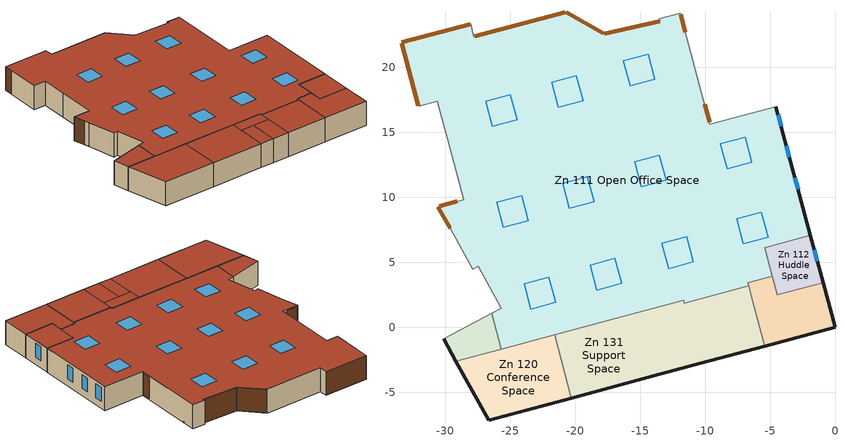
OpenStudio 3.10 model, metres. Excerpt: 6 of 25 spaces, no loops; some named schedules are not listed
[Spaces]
Zn 111 Open Office Space
 floor outside (OtherFloorU071): -20.69,24.28 -17.81,22.59 -13.43,23.58 -13.51,23.75 -11.91,24.18 -9.62,15.63 -4.55,16.99 -1.89,7.07 -5.4,6.13 -4.82,3.95 -6.71,3.44 -6.64,3.19 -11.59,1.86 -11.64,2.09 -15.24,1.12 -21.58,-0.58 -25.68,-1.67 -26.42,1.08 -25.68,1.48 -27.43,4.7 -27.88,4.45 -29.6,7.61 -30.56,9.29 -28.58,9.82 -30.62,17.41 -32.04,17.03 -33.35,21.92 -28.04,23.35 -27.78,22.38 z0
 wall outside (MetalFrameWallU055): -1.89,7.07 -4.55,16.99 z0:3.05
 wall to Zn 102 Mail Space: -28.04,23.35 -33.35,21.92 z0:3.05
 wall to Zn 103 Copy_Print Space: -20.69,24.28 -27.78,22.38 -28.04,23.35 z0:3.05
 wall to Zn 104 Corridor Space: -17.81,22.59 -20.69,24.28 z0:3.05
 wall to Zn 107 Storage Space: -13.51,23.75 -13.43,23.58 -17.81,22.59 z0:3.05
 wall to Zn 108 Break Room Space: -11.91,24.18 -13.51,23.75 z0:3.05
 wall to Zn 109 Dining Space: -4.55,16.99 -9.62,15.63 -11.91,24.18 z0:3.05
 wall to Zn 131 Support Space (MetalFrameWallInterior): -21.58,-0.58 -15.24,1.12 -11.64,2.09 -11.59,1.86 -6.64,3.19 z0:3.05
 wall to Zn 113 Restroom Space (WoodFrameIntWallU099): -6.64,3.19 -6.71,3.44 -4.82,3.95 z0:3.05
 wall to Zn 111A Vestibule Space (MetalFrameWallInterior): -30.56,9.29 -29.6,7.61 z0:3.05
 wall to Zn 112 Huddle Space (MetalFrameWallInterior): -4.82,3.95 -5.4,6.13 -1.89,7.07 z0:3.05
 wall to Zn 120 Conference Space (MetalFrameWallInterior): -25.68,-1.67 -21.58,-0.58 z0:3.05
 wall to Zn 121 Huddle Space (MetalFrameWallInterior): -26.42,1.08 -25.68,-1.67 z0:3.05
 wall to Zn 122 Office Space (MetalFrameWallInterior): -27.88,4.45 -27.43,4.7 -25.68,1.48 -26.42,1.08 z0:3.05
 wall to Zn 123 Office Space (MetalFrameWallInterior): -29.6,7.61 -27.88,4.45 z0:3.05
 wall to Zn 127 Huddle Space (MetalFrameWallInterior): -32.04,17.03 -30.62,17.41 -29.81,14.42 z0:3.05
 wall to Zn 126 Copy Space (MetalFrameWallInterior): -29.81,14.42 -28.58,9.82 -30.56,9.29 z0:3.05
 wall to Zn 130 Library Space (MetalFrameWallInterior): -33.35,21.92 -32.04,17.03 z0:3.05
 window (Exterior Window - Fixed): -2.84,10.61 -3.08,11.49 / -3.51,13.09 -3.74,13.97 / -4.14,15.46 -4.38,16.35 z0.91:2.68
 door inside: -28.08,23.34 -33.32,21.94 z0.05:3.02; -20.76,24.26 -27.73,22.39 z0.05:2.96; -17.84,22.61 -20.67,24.26 z0.03:3; -13.5,23.56 -17.75,22.6 z0.04:3; -9.66,15.76 -10.03,17.18 z0.18:2.86; -11.51,22.69 -11.88,24.07 z0.16:2.92
 door inside (Interior Door): -30.55,9.27 -29.61,7.63 z0.04:3.01; -29.06,9.69 -30.43,9.32 z0.08:2.88; -33.34,21.87 -32.05,17.06 z0.04:2.99
 roof outside (FlatNonresWoodFramingAndOtherRoofU028): -25.68,-1.67 -21.58,-0.58 -15.24,1.12 -11.64,2.09 -11.59,1.86 -6.64,3.19 -6.71,3.44 -4.82,3.95 -5.4,6.13 -1.89,7.07 -4.55,16.99 -9.62,15.63 -11.91,24.18 -13.51,23.75 -13.43,23.58 -17.81,22.59 -20.69,24.28 -27.78,22.38 -28.04,23.35 -33.35,21.92 -32.04,17.03 -30.62,17.41 -28.58,9.82 -30.56,9.29 -29.6,7.61 -27.88,4.45 -27.43,4.7 -25.68,1.48 -26.42,1.08 z3.05
 skylight (Skylight - Fixed): -26.37,15.47 -24.46,15.98 -24.98,17.91 -26.89,17.4 z3.05; -21.29,16.92 -19.39,17.44 -19.91,19.37 -21.81,18.86 z3.05; -7.05,6.42 -5.15,6.93 -5.66,8.86 -7.57,8.35 z3.05; -15.76,18.58 -13.85,19.09 -14.37,21.03 -16.28,20.51 z3.05; -14.9,10.81 -13,11.32 -13.51,13.25 -15.42,12.74 z3.05; -20.44,9.15 -18.53,9.66 -19.05,11.6 -20.95,11.08 z3.05; -25.51,7.7 -23.6,8.21 -24.12,10.14 -26.03,9.63 z3.05; -8.3,12.19 -6.39,12.7 -6.91,14.63 -8.81,14.12 z3.05; -12.8,4.52 -10.89,5.03 -11.41,6.97 -13.32,6.46 z3.05; -18.33,2.87 -16.43,3.38 -16.94,5.31 -18.85,4.8 z3.05; -23.41,1.41 -21.5,1.92 -22.02,3.85 -23.92,3.34 z3.05
Zn 131 Support Space
 floor outside (OtherFloorU071): -11.64,2.09 -11.59,1.86 -11.27,0.66 -14.86,-0.3 -15.24,1.12 z0; -11.27,0.66 -10.35,-2.77 -12.36,-3.31 -13.28,0.12 z0; -13.28,0.12 -12.36,-3.31 -13.94,-3.74 -14.86,-0.3 z0; -6.64,3.19 -6.32,1.99 -5.4,-1.45 -10.35,-2.77 -11.59,1.86 z0; -15.24,1.12 -13.94,-3.74 -20.29,-5.44 -21.58,-0.58 z0
 wall outside (MetalFrameWallU055): -20.29,-5.44 -13.94,-3.74 -12.36,-3.31 -10.35,-2.77 -5.4,-1.45 z0:3.05
 wall to Zn 113 Restroom Space: -5.4,-1.45 -6.32,1.99 -6.64,3.19 z0:3.05
 wall to Zn 120 Conference Space: -21.58,-0.58 -20.29,-5.44 z0:3.05
 roof outside (FlatNonresWoodFramingAndOtherRoofU028): -14.86,-0.3 -11.27,0.66 -11.59,1.86 -11.64,2.09 -15.24,1.12 z3.05; -12.36,-3.31 -10.35,-2.77 -11.27,0.66 -13.28,0.12 z3.05; -13.94,-3.74 -12.36,-3.31 -13.28,0.12 -14.86,-0.3 z3.05; -10.35,-2.77 -5.4,-1.45 -6.32,1.99 -6.64,3.19 -11.59,1.86 z3.05; -20.29,-5.44 -13.94,-3.74 -15.24,1.12 -21.58,-0.58 z3.05
Zn 113 Restroom Space
 floor outside (OtherFloorUnconditioned): -4.82,3.95 -4.43,2.5 -0.92,3.44 0,0 -5.4,-1.45 -6.32,1.99 -6.71,3.44 z0
 wall outside (MetalFrameWallUnconditioned): -5.4,-1.45 0,0 -0.92,3.44 z0:3.05
 wall to Zn 112 Huddle Space: -0.92,3.44 -4.43,2.5 -4.82,3.95 z0:3.05
 roof outside (FlatNonresWoodFramingAndOtherRoofUnconditioned): -5.4,-1.45 0,0 -0.92,3.44 -4.43,2.5 -4.82,3.95 -6.71,3.44 -6.32,1.99 z3.05
Zn 112 Huddle Space
 floor outside (OtherFloorU071): -1.89,7.07 -0.92,3.44 -4.43,2.5 -5.4,6.13 z0
 wall outside (MetalFrameWallU055): -0.92,3.44 -1.89,7.07 z0:3.05
 window (Exterior Window - Fixed): -1.36,5.09 -1.6,5.97 z0.91:2.68
 roof outside (FlatNonresWoodFramingAndOtherRoofU028): -4.43,2.5 -0.92,3.44 -1.89,7.07 -5.4,6.13 z3.05
Zn 120 Conference Space
 floor outside (OtherFloorU071): -21.58,-0.58 -20.29,-5.44 -26.64,-7.14 -29.16,-2.6 z0
 wall outside (MetalFrameWallU055): -29.16,-2.6 -26.64,-7.14 -20.29,-5.44 z0:3.05
 wall to Zn 121 Huddle Space (MetalFrameWallInterior): -25.68,-1.67 -29.16,-2.6 z0:3.05
 roof outside (FlatNonresWoodFramingAndOtherRoofU028): -26.64,-7.14 -20.29,-5.44 -21.58,-0.58 -29.16,-2.6 z3.05
Zn 121 Huddle Space
 floor outside (OtherFloorU071): -26.42,1.08 -25.68,-1.67 -29.16,-2.6 -30.11,-0.89 z0
 wall outside (MetalFrameWallU055): -30.11,-0.89 -29.16,-2.6 z0:3.05
 wall to Zn 122 Office Space (MetalFrameWallInterior): -26.42,1.08 -30.11,-0.89 z0:3.05
 roof outside (FlatNonresWoodFramingAndOtherRoofU028): -29.16,-2.6 -25.68,-1.67 -26.42,1.08 -30.11,-0.89 z3.05
[Site]
LOS ANGELES USC: Latitude {deg}=38.69; Longitude {deg}=-121.6; Time Zone {hr}=-8; Elevation {m}=54.5592; Terrain=Suburbs
[SizingPeriod:DesignDay] Barometric Pressure {Pa}=100663; Wind Speed {m/s}=0.6; Rain Indicator=No; Snow Indicator=No; Day of Month=21; Daylight Saving Time Indicator=No; Humidity Condition Type=Wetbulb; Dry-Bulb Temperature Range Modifier Type=DefaultMultipliers
Name | Maximum Dry-Bulb Temperature {C} | Daily Dry-Bulb Temperature Range {deltaC} | Wind Direction {deg} | Sky Clearness | Month | Day Type | Wetbulb or DewPoint at Maximum Dry-Bulb {C} | Solar Model Indicator | ASHRAE Clear Sky Optical Depth for Beam Irradiance | ASHRAE Clear Sky Optical Depth for Diffuse Irradiance
LOS ANGELES USC Ann Htg 99.6% Condns DB | 6.2 | 0 | 20 | 0 | 12 | WinterDesignDay | 6.2 | ASHRAEClearSky
LOS ANGELES USC  June .4% Condns DB=>MCWB | 32.3 | 8.2 | 260 |  | 6 | SummerDesignDay | 20.7 | ASHRAETau | 0.405 | 2.324
LOS ANGELES USC  July .4% Condns DB=>MCWB | 33.8 | 9.2 | 260 |  | 7 | SummerDesignDay | 22.1 | ASHRAETau | 0.402 | 2.401
LOS ANGELES USC  August .4% Condns DB=>MCWB | 33.7 | 9.6 | 260 |  | 8 | SummerDesignDay | 21.2 | ASHRAETau | 0.383 | 2.433
[Site:WaterMainsTemperature]
Calculation Method=Schedule; Temperature Schedule=WaterMainCZ09
[Building]
Building: North Axis {deg}=345
[Material]
Name | Roughness | Thickness {m} | Conductivity {W/m-K} | Density {kg/m3} | Specific Heat {J/kg-K} | Thermal Absorptance | Solar Absorptance | Visible Absorptance
Stucco - 7/8 in.; Stucco - 7/8 in. 1 | MediumRough | 0.022352 | 0.700948 | 1855.1 | 837.36 | 0.9 | 0.7 | 0.8
Compliance Insulation R14.60 | Smooth | 0.0591861 | 0.0230188 | 16.0185 | 1130.436
Compliance Insulation R1.41 | Smooth | 0.00571591 | 0.0230188 | 16.0185 | 1130.436
Compliance Insulation R0.02 | Smooth | 8.10768e-05 | 0.0230188 | 16.0185 | 1130.436
Air - Metal Wall Framing - 16 or 24 in. OC; Air - Metal Wall Framing - 16 or 24 in. OC 1 | Smooth | 0.1397 | 1.22017 | 1.28148 | 1004.832
Gypsum Board - 1/2 in.; Gypsum Board - 1/2 in. 2 | Smooth | 0.0127 | 0.158656 | 640.739 | 1130.436 | 0.9 | 0.7 | 0.8
Gypsum Board - 5/8 in. | MediumRough | 0.016002 | 0.158656 | 640.739 | 1130.436 | 0.9 | 0.7 | 0.8
Metal Standing Seam - 1/16 in.; Metal Standing Seam - 1/16 in. 1 | MediumRough | 0.0015875 | 2.21534 | 7820.53 | 502.416 | 0.75 | 0.37 | 0.75
Compliance Insulation R34.93 | Smooth | 0.141601 | 0.0230188 | 16.0185 | 1130.436 | 0.9 | 0.7 | 0.8
Compliance Insulation R9.83 | MediumRough | 0.0398691 | 0.0230188 | 16.0185 | 1130.436 | 0.9 | 0.7 | 0.8
Plywood - 5/8 in. | Smooth | 0.016002 | 0.11544 | 480.554 | 1884.06
Carpet - 3/4 in. | Smooth | 0.01905 | 0.0455183 | 288.332 | 1381.644 | 0.9 | 0.7 | 0.8
Gypsum Board - 1/2 in. 1 | MediumRough | 0.0127 | 0.158656 | 640.739 | 1130.436 | 0.9 | 0.7 | 0.8
Plywood - 5/8 in. 1 | MediumRough | 0.016002 | 0.11544 | 480.554 | 1884.06 | 0.9 | 0.7 | 0.8
[Material:NoMass]
Name | Roughness | Thermal Resistance {m2-K/W}
Wood Frame w/ R11.25 | Smooth | 1.26865
Interior Door Material | MediumSmooth | 0.290583
[Construction]
MetalFrameWallU055: Stucco - 7/8 in., Compliance Insulation R14.60, Compliance Insulation R1.41, Compliance Insulation R0.02, Compliance Insulation R0.02, Air - Metal Wall Framing - 16 or 24 in. OC, Gypsum Board - 1/2 in.
MetalFrameWallUnconditioned: Stucco - 7/8 in. 1
MetalFrameWallInterior: Gypsum Board - 5/8 in., Air - Metal Wall Framing - 16 or 24 in. OC 1, Gypsum Board - 5/8 in.
WoodFrameIntWallU099: Gypsum Board - 1/2 in. 1, Wood Frame w/ R11.25, Gypsum Board - 1/2 in. 2
FlatNonresWoodFramingAndOtherRoofU028: Metal Standing Seam - 1/16 in., Compliance Insulation R34.93
FlatNonresWoodFramingAndOtherRoofUnconditioned: Metal Standing Seam - 1/16 in. 1
OtherFloorU071: Compliance Insulation R9.83, Plywood - 5/8 in., Carpet - 3/4 in.
OtherFloorUnconditioned: Plywood - 5/8 in. 1
Interior Door: Interior Door Material
Exterior Window - Fixed: Exterior Window - Fixed Material
Skylight - Fixed: Skylight - Fixed Material
[WindowMaterial:SimpleGlazingSystem]
Name | U-Factor {W/m2-K} | Solar Heat Gain Coefficient | Visible Transmittance
Exterior Window - Fixed Material | 1.93061 | 0.22 | 0.42
Skylight - Fixed Material | 3.29339 | 0.25 | 0.49
[Space] Building Story=Building Story 1
Name | Thermal Zone | Design Specification Outdoor Air Object
Zn 111 Open Office Space | Zn Sys 4 Open Office | Zn Sys 4 Open Office Design Specification Outdoor Air
Zn 112 Huddle Space; Zn 120 Conference Space; Zn 131 Support Space | Zn Sys 6 Conference-Support | Zn Sys 6 Conference-Support Design Specification Outdoor Air
Zn 113 Restroom Space | Zn Sys 7 Restrooms | Zn Sys 7 Restrooms Design Specification Outdoor Air
Zn 121 Huddle Space | Zn Sys 5 Conference-Office | Zn Sys 5 Conference-Office Design Specification Outdoor Air
[ThermalZone] Multiplier=1; Use Ideal Air Loads=No
Zn Sys 4 Open Office: Primary Daylighting Control=Daylighting Control 6; Fraction of Zone Controlled by Primary Daylighting Control=0.65107; Thermostat=Zn Sys 4 Open Office Thermostat
Zn Sys 5 Conference-Office: Thermostat=Zn Sys 5 Conference-Office Thermostat
Zn Sys 6 Conference-Support: Thermostat=Zn Sys 6 Conference-Support Thermostat
Zn Sys 7 Restrooms: 
[BuildingStory]
Building Story 1
[People:Definition] Number of People Calculation Method=People/Area; Fraction Radiant=0.3
Name | People per Space Floor Area {person/m2} | Sensible Heat Fraction
Zn 111 Open Office Space People Definition | 0.0538196 | 0.555556
Zn 112 Huddle Space People Definition; Zn 120 Conference Space People Definition; Zn 121 Huddle Space People Definition; Zn 131 Support Space People Definition | 0.355209 | 0.6125
Zn 113 Restroom Space People Definition | 0.0538196 | 0.5
[People] Number of People Schedule=OfficeOccupancy; Multiplier=1
Name | People Definition | Space or SpaceType | Activity Level Schedule
Zn 111 Open Office Space People | Zn 111 Open Office Space People Definition | Zn 111 Open Office Space | Zn 111 Open Office Space People Activity Level
Zn 112 Huddle Space People | Zn 112 Huddle Space People Definition | Zn 112 Huddle Space | Zn 112 Huddle Space People Activity Level
Zn 113 Restroom Space People | Zn 113 Restroom Space People Definition | Zn 113 Restroom Space | Zn 113 Restroom Space People Activity Level
Zn 120 Conference Space People | Zn 120 Conference Space People Definition | Zn 120 Conference Space | Zn 120 Conference Space People Activity Level
Zn 121 Huddle Space People | Zn 121 Huddle Space People Definition | Zn 121 Huddle Space | Zn 121 Huddle Space People Activity Level
Zn 131 Support Space People | Zn 131 Support Space People Definition | Zn 131 Support Space | Zn 131 Support Space People Activity Level
[SpaceInfiltration:DesignFlowRate] Design Flow Rate Calculation Method=Flow/ExteriorWallArea; Flow per Exterior Surface Area {m3/s-m2}=0.00119482; Constant Term Coefficient=0; Temperature Term Coefficient=0; Velocity Term Coefficient=0.224052; Velocity Squared Term Coefficient=0; Density Basis=Outdoor
Name | Space or SpaceType | Schedule
Zn 111 Open Office Space Space Infiltration Design Flow Rate 1 | Zn 111 Open Office Space | OfficeInfiltration
Zn 112 Huddle Space Space Infiltration Design Flow Rate 1 | Zn 112 Huddle Space | OfficeInfiltration
Zn 113 Restroom Space Space Infiltration Design Flow Rate 1 | Zn 113 Restroom Space | On
Zn 120 Conference Space Space Infiltration Design Flow Rate 1 | Zn 120 Conference Space | OfficeInfiltration
Zn 121 Huddle Space Space Infiltration Design Flow Rate 1 | Zn 121 Huddle Space | OfficeInfiltration
Zn 131 Support Space Space Infiltration Design Flow Rate 1 | Zn 131 Support Space | OfficeInfiltration
[Lights:Definition] Design Level Calculation Method=Watts/Area; Fraction Radiant=0.97; Return Air Fraction=0
Name | Watts per Space Floor Area {W/m2}
Zn 111 Open Office Space Regulated Lights Definition | 6.45835
Zn 112 Huddle Space Regulated Lights Definition; Zn 120 Conference Space Regulated Lights Definition; Zn 121 Huddle Space Regulated Lights Definition; Zn 131 Support Space Regulated Lights Definition | 8.07293
Zn 113 Restroom Space Regulated Lights Definition | 6.99654
[Lights] Schedule=OfficeLights; Fraction Replaceable=1
Name | Lights Definition | Space or SpaceType
Zn 111 Open Office Space Regulated Lights | Zn 111 Open Office Space Regulated Lights Definition | Zn 111 Open Office Space
Zn 112 Huddle Space Regulated Lights | Zn 112 Huddle Space Regulated Lights Definition | Zn 112 Huddle Space
Zn 113 Restroom Space Regulated Lights | Zn 113 Restroom Space Regulated Lights Definition | Zn 113 Restroom Space
Zn 120 Conference Space Regulated Lights | Zn 120 Conference Space Regulated Lights Definition | Zn 120 Conference Space
Zn 121 Huddle Space Regulated Lights | Zn 121 Huddle Space Regulated Lights Definition | Zn 121 Huddle Space
Zn 131 Support Space Regulated Lights | Zn 131 Support Space Regulated Lights Definition | Zn 131 Support Space
[ElectricEquipment:Definition] Design Level Calculation Method=Watts/Area; Fraction Latent=0; Fraction Radiant=0.2; Fraction Lost=0
Name | Watts per Space Floor Area {W/m2}
Zn 111 Open Office Space Recepticle Loads Definition | 16.1459
Zn 112 Huddle Space Recepticle Loads Definition; Zn 120 Conference Space Recepticle Loads Definition; Zn 121 Huddle Space Recepticle Loads Definition; Zn 131 Support Space Recepticle Loads Definition | 10.7639
[ElectricEquipment] Schedule=OfficeReceptacle
Name | Electric Equipment Definition | Space or SpaceType
Zn 111 Open Office Space Recepticle Loads | Zn 111 Open Office Space Recepticle Loads Definition | Zn 111 Open Office Space
Zn 112 Huddle Space Recepticle Loads | Zn 112 Huddle Space Recepticle Loads Definition | Zn 112 Huddle Space
Zn 120 Conference Space Recepticle Loads | Zn 120 Conference Space Recepticle Loads Definition | Zn 120 Conference Space
Zn 121 Huddle Space Recepticle Loads | Zn 121 Huddle Space Recepticle Loads Definition | Zn 121 Huddle Space
Zn 131 Support Space Recepticle Loads | Zn 131 Support Space Recepticle Loads Definition | Zn 131 Support Space
[ThermostatSetpoint:DualSetpoint] Heating Setpoint Temperature Schedule=OfficeHtgSetpt; Cooling Setpoint Temperature Schedule=OfficeClgSetpt
Zn Sys 4 Open Office Thermostat; Zn Sys 5 Conference-Office Thermostat; Zn Sys 6 Conference-Support Thermostat
[DesignSpecification:OutdoorAir] Outdoor Air Method=Maximum
Name | Outdoor Air Flow per Person {m3/s-person} | Outdoor Air Flow per Floor Area {m3/s-m2}
Zn Sys 4 Open Office Design Specification Outdoor Air | 0 | 0.000790997
Zn Sys 5 Conference-Office Design Specification Outdoor Air | 0 | 0.00106307
Zn Sys 6 Conference-Support Design Specification Outdoor Air | 0.00707921 | 0.000762
Zn Sys 7 Restrooms Design Specification Outdoor Air | 0 | 0
[Daylighting:Control]
Daylighting Control 6: Space=Zn 111 Open Office Space; Position X-Coordinate {m}=-21.815; Position Y-Coordinate {m}=9.72163; Position Z-Coordinate {m}=0.762; Illuminance Setpoint {lux}=287.5; Lighting Control Type=Continuous; Minimum Input Power Fraction for Continuous Dimming Control=0.1; Minimum Light Output Fraction for Continuous Dimming Control=0.1
[Schedule:Day]
Zn 111 Open Office Space People Activity Level Default Day: 24, 0, 131.882
Zn 112 Huddle Space People Activity Level Default Day; Zn 120 Conference Space People Activity Level Default Day; Zn 121 Huddle Space People Activity Level Default Day; Zn 131 Support Space People Activity Level Default Day: 24, 0, 117.228
Zn 113 Restroom Space People Activity Level Default Day: 24, 0, 146.536
[Schedule:Week]
WaterMainCZ09JanWk: WaterMainCZ09Jan, WaterMainCZ09Jan, WaterMainCZ09Jan, WaterMainCZ09Jan, WaterMainCZ09Jan, WaterMainCZ09Jan, WaterMainCZ09Jan, WaterMainCZ09Jan, WaterMainCZ09Jan, WaterMainCZ09Jan, WaterMainCZ09Jan, WaterMainCZ09Jan
WaterMainCZ09FebWk: WaterMainCZ09Feb, WaterMainCZ09Feb, WaterMainCZ09Feb, WaterMainCZ09Feb, WaterMainCZ09Feb, WaterMainCZ09Feb, WaterMainCZ09Feb, WaterMainCZ09Feb, WaterMainCZ09Feb, WaterMainCZ09Feb, WaterMainCZ09Feb, WaterMainCZ09Feb
WaterMainCZ09MarWk: WaterMainCZ09Mar, WaterMainCZ09Mar, WaterMainCZ09Mar, WaterMainCZ09Mar, WaterMainCZ09Mar, WaterMainCZ09Mar, WaterMainCZ09Mar, WaterMainCZ09Mar, WaterMainCZ09Mar, WaterMainCZ09Mar, WaterMainCZ09Mar, WaterMainCZ09Mar
WaterMainCZ09AprWk: WaterMainCZ09Apr, WaterMainCZ09Apr, WaterMainCZ09Apr, WaterMainCZ09Apr, WaterMainCZ09Apr, WaterMainCZ09Apr, WaterMainCZ09Apr, WaterMainCZ09Apr, WaterMainCZ09Apr, WaterMainCZ09Apr, WaterMainCZ09Apr, WaterMainCZ09Apr
WaterMainCZ09MayWk: WaterMainCZ09May, WaterMainCZ09May, WaterMainCZ09May, WaterMainCZ09May, WaterMainCZ09May, WaterMainCZ09May, WaterMainCZ09May, WaterMainCZ09May, WaterMainCZ09May, WaterMainCZ09May, WaterMainCZ09May, WaterMainCZ09May
WaterMainCZ09JunWk: WaterMainCZ09Jun, WaterMainCZ09Jun, WaterMainCZ09Jun, WaterMainCZ09Jun, WaterMainCZ09Jun, WaterMainCZ09Jun, WaterMainCZ09Jun, WaterMainCZ09Jun, WaterMainCZ09Jun, WaterMainCZ09Jun, WaterMainCZ09Jun, WaterMainCZ09Jun
WaterMainCZ09JulWk: WaterMainCZ09Jul, WaterMainCZ09Jul, WaterMainCZ09Jul, WaterMainCZ09Jul, WaterMainCZ09Jul, WaterMainCZ09Jul, WaterMainCZ09Jul, WaterMainCZ09Jul, WaterMainCZ09Jul, WaterMainCZ09Jul, WaterMainCZ09Jul, WaterMainCZ09Jul
WaterMainCZ09AugWk: WaterMainCZ09Aug, WaterMainCZ09Aug, WaterMainCZ09Aug, WaterMainCZ09Aug, WaterMainCZ09Aug, WaterMainCZ09Aug, WaterMainCZ09Aug, WaterMainCZ09Aug, WaterMainCZ09Aug, WaterMainCZ09Aug, WaterMainCZ09Aug, WaterMainCZ09Aug
WaterMainCZ09SepWk: WaterMainCZ09Sep, WaterMainCZ09Sep, WaterMainCZ09Sep, WaterMainCZ09Sep, WaterMainCZ09Sep, WaterMainCZ09Sep, WaterMainCZ09Sep, WaterMainCZ09Sep, WaterMainCZ09Sep, WaterMainCZ09Sep, WaterMainCZ09Sep, WaterMainCZ09Sep
WaterMainCZ09OctWk: WaterMainCZ09Oct, WaterMainCZ09Oct, WaterMainCZ09Oct, WaterMainCZ09Oct, WaterMainCZ09Oct, WaterMainCZ09Oct, WaterMainCZ09Oct, WaterMainCZ09Oct, WaterMainCZ09Oct, WaterMainCZ09Oct, WaterMainCZ09Oct, WaterMainCZ09Oct
WaterMainCZ09NovWk: WaterMainCZ09Nov, WaterMainCZ09Nov, WaterMainCZ09Nov, WaterMainCZ09Nov, WaterMainCZ09Nov, WaterMainCZ09Nov, WaterMainCZ09Nov, WaterMainCZ09Nov, WaterMainCZ09Nov, WaterMainCZ09Nov, WaterMainCZ09Nov, WaterMainCZ09Nov
WaterMainCZ09DecWk: WaterMainCZ09Dec, WaterMainCZ09Dec, WaterMainCZ09Dec, WaterMainCZ09Dec, WaterMainCZ09Dec, WaterMainCZ09Dec, WaterMainCZ09Dec, WaterMainCZ09Dec, WaterMainCZ09Dec, WaterMainCZ09Dec, WaterMainCZ09Dec, WaterMainCZ09Dec
OfficeOccupancyWk: OfficeOccupancySun, OfficeOccupancyWD, OfficeOccupancyWD, OfficeOccupancyWD, OfficeOccupancyWD, OfficeOccupancyWD, OfficeOccupancySat, OfficeOccupancySun, OnDay, OffDay, OfficeOccupancySun, OfficeOccupancySun
OfficeReceptacleWk: OfficeReceptacleSun, OfficeReceptacleWD, OfficeReceptacleWD, OfficeReceptacleWD, OfficeReceptacleWD, OfficeReceptacleWD, OfficeReceptacleSat, OfficeReceptacleSun, OnDay, OffDay, OfficeReceptacleSun, OfficeReceptacleSun
OfficeInfiltrationWk: OfficeInfiltrationSun, OfficeInfiltrationWD, OfficeInfiltrationWD, OfficeInfiltrationWD, OfficeInfiltrationWD, OfficeInfiltrationWD, OfficeInfiltrationSat, OfficeInfiltrationSun, OfficeInfiltrationWD, OfficeInfiltrationWD, OfficeInfiltrationSun, OfficeInfiltrationSun
OnWk: OnDay, OnDay, OnDay, OnDay, OnDay, OnDay, OnDay, OnDay, OnDay, OnDay, OnDay, OnDay
OfficeLightsWk: OfficeLightsSun, OfficeLightsWD, OfficeLightsWD, OfficeLightsWD, OfficeLightsWD, OfficeLightsWD, OfficeLightsSat, OfficeLightsSun, OnDay, OffDay, OfficeLightsSun, OfficeLightsSun
OfficeClgSetptWk: OfficeClgSetptSun, OfficeClgSetptWD, OfficeClgSetptWD, OfficeClgSetptWD, OfficeClgSetptWD, OfficeClgSetptWD, OfficeClgSetptSat, OfficeClgSetptSun, OfficeClgSetptWD, OfficeClgSetptWD, OfficeClgSetptSun, OfficeClgSetptSun
OfficeHtgSetptWk: OfficeHtgSetptSun, OfficeHtgSetptWD, OfficeHtgSetptWD, OfficeHtgSetptWD, OfficeHtgSetptWD, OfficeHtgSetptWD, OfficeHtgSetptSat, OfficeHtgSetptSun, OfficeHtgSetptWD, OfficeHtgSetptWD, OfficeHtgSetptSun, OfficeHtgSetptSun
[Schedule:Year]
WaterMainCZ09: 1, 31, WaterMainCZ09JanWk, 2, 28, WaterMainCZ09FebWk, 3, 31, WaterMainCZ09MarWk, 4, 30, WaterMainCZ09AprWk, 5, 31, WaterMainCZ09MayWk, 6, 30, WaterMainCZ09JunWk, 7, 31, WaterMainCZ09JulWk, 8, 31, WaterMainCZ09AugWk, 9, 30, WaterMainCZ09SepWk, 10, 31, WaterMainCZ09OctWk, 11, 30, WaterMainCZ09NovWk, 12, 31, WaterMainCZ09DecWk
OfficeOccupancy: 12, 31, OfficeOccupancyWk
OfficeReceptacle: 12, 31, OfficeReceptacleWk
OfficeInfiltration: 12, 31, OfficeInfiltrationWk
On: 12, 31, OnWk
OfficeLights: 12, 31, OfficeLightsWk
OfficeClgSetpt: 12, 31, OfficeClgSetptWk
OfficeHtgSetpt: 12, 31, OfficeHtgSetptWk
[Schedule:Ruleset]
Name | Default Day Schedule
Zn 111 Open Office Space People Activity Level | Zn 111 Open Office Space People Activity Level Default Day
Zn 112 Huddle Space People Activity Level | Zn 112 Huddle Space People Activity Level Default Day
Zn 113 Restroom Space People Activity Level | Zn 113 Restroom Space People Activity Level Default Day
Zn 120 Conference Space People Activity Level | Zn 120 Conference Space People Activity Level Default Day
Zn 121 Huddle Space People Activity Level | Zn 121 Huddle Space People Activity Level Default Day
Zn 131 Support Space People Activity Level | Zn 131 Support Space People Activity Level Default Day
